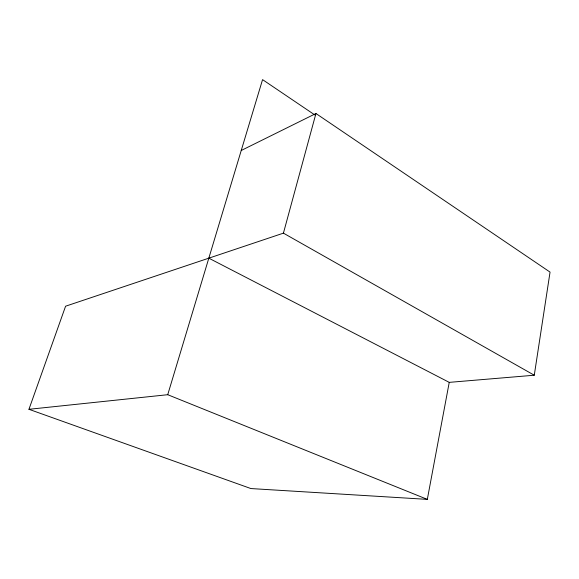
<?xml version="1.0" encoding="UTF-8"?>
<svg xmlns="http://www.w3.org/2000/svg" width="579" height="579" viewBox="0 0 579 579"><rect width="100%" height="100%" fill="white"/><g stroke="black" fill="none" stroke-linecap="round" stroke-linejoin="round"><path stroke-width="0.87" d="M208.824 258.169L449.239 382.364L534.272 375.221L550.05 272.101L315.946 113.506L241.233 150.482M534.272 375.221L283.428 233.149L65.586 306.211L28.95 409.302L250.91 488.56L427.316 499.373L449.239 382.364M283.428 233.149L315.946 113.506M28.95 409.302L167.729 394.704L262.562 79.627L314.889 114.989M167.729 394.704L427.316 499.373"/></g></svg>
